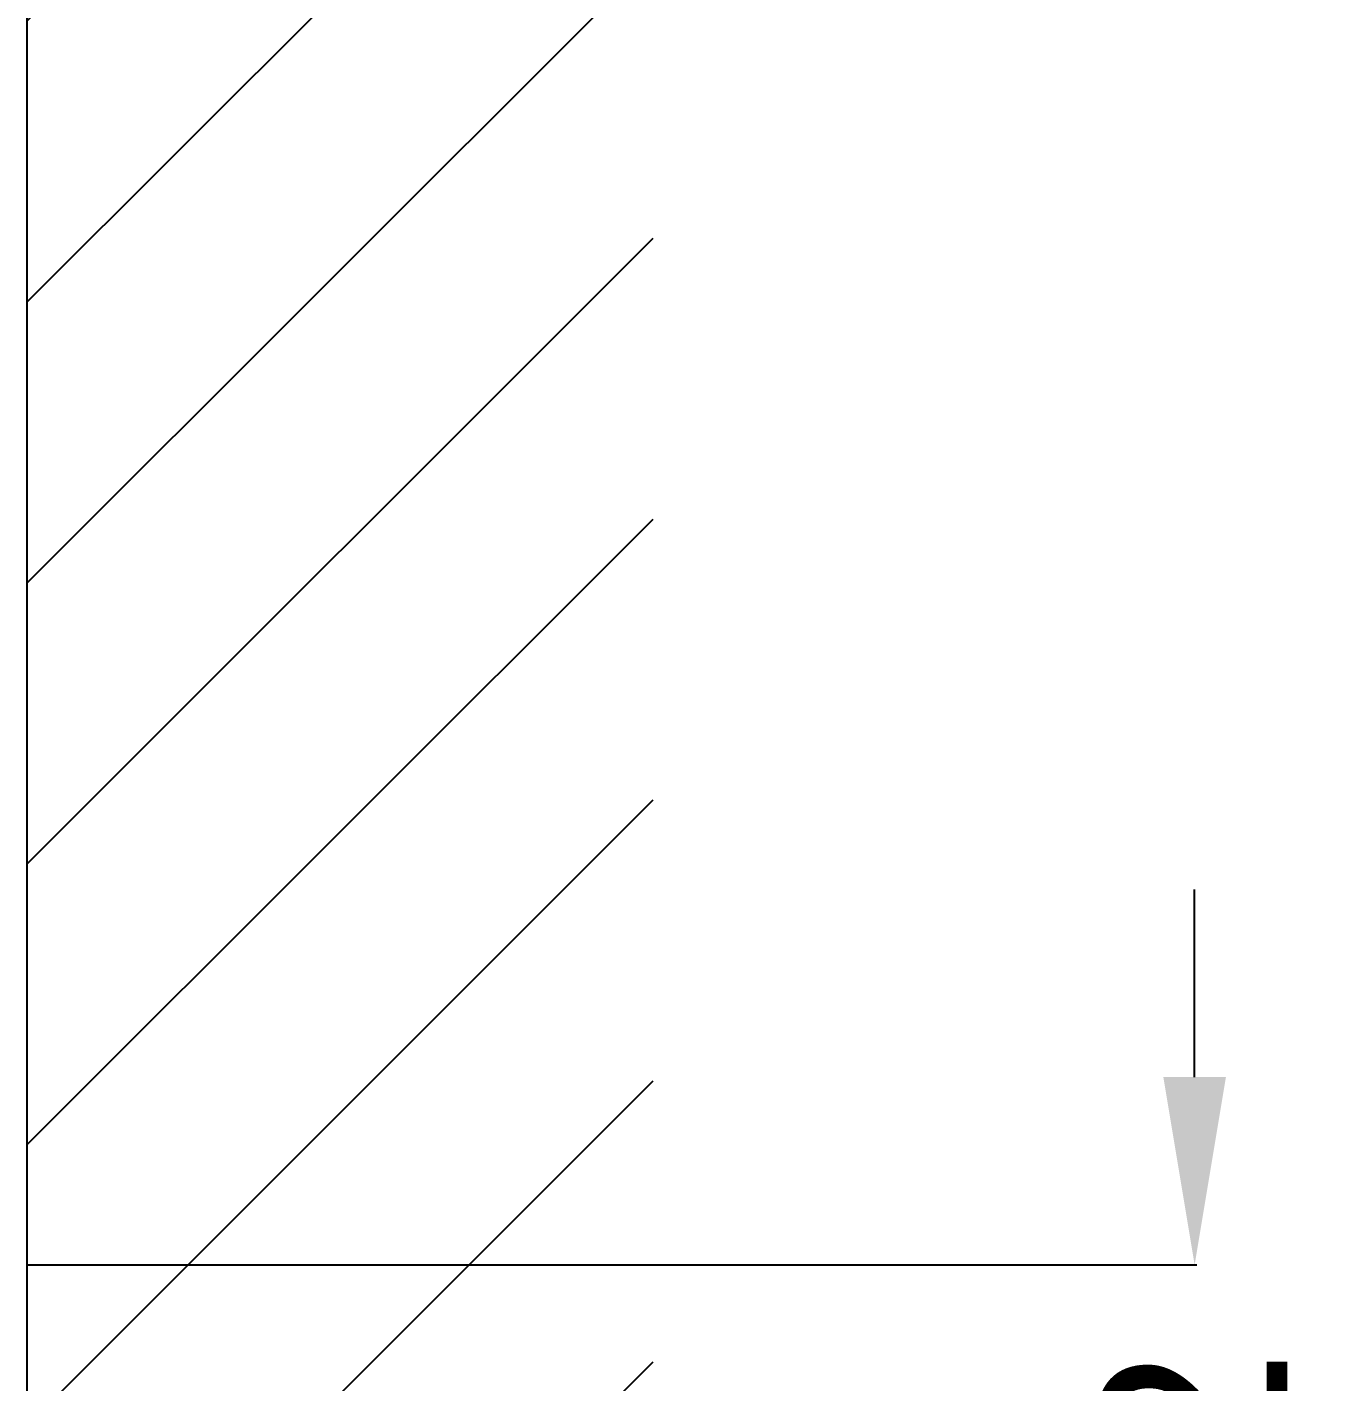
# Model space of a CAD drawing. Header units: millimetres. Extents: x 15137 to 17513, y -10160 to -6800.
# Drawn here: x 17098.1 to 17201.2, y -8451.3 to -8343 of the extents above; entities that cross this region are included whole.
import ezdxf

# ---------------------------------------------------------------- set-up
doc = ezdxf.new("R2010")
doc.units = ezdxf.units.MM
doc.layers.add('hatch', color=2, linetype='Continuous')
doc.styles.add('ARIAL', font='arial.ttf')
doc.dimstyles.get("Standard").update_dxf_attribs({"dimtxt": 15, "dimasz": 15, "dimexe": 0.18, "dimexo": 0.0625, "dimgap": 4, "dimtad": 0, "dimdec": 1, "dimdsep": 46, "dimtxsty": 'ARIAL', "dimcen": 0, "dimclrd": 5, "dimclre": 5, "dimclrt": 5, "dimadec": 0, "dimazin": 0, "dimtfac": 1, "dimtdec": 1, "dimtofl": 0, "dimtmove": 0, "dimatfit": 3, "dimfxl": 1, "dimtolj": 1, "dimtzin": 0, "dimarcsym": 0})

# ---------------------------------------------------------------- blocks, each defined once
blk = doc.blocks.new('*D81')
at = {"color": 5, "lineweight": -2, "transparency": 16777216}
for p, q in [((17191.39, -8426.89), (17191.39, -8411.89)), ((17098.17, -8441.89), (17191.57, -8441.89)), ((17098.17, -8496.08), (17191.57, -8496.08)), ((17191.39, -8511.08), (17191.39, -8526.08))]:
    blk.add_line(p, q, dxfattribs=at)
at = {"color": 5, "transparency": 16777216}
for points in [[(17188.89, -8426.89), (17193.89, -8426.89), (17191.39, -8441.89)], [(17188.89, -8511.08), (17193.89, -8511.08), (17191.39, -8496.08)]]:
    blk.add_solid(points, dxfattribs=at)
at = {"layer": 'Defpoints', "color": 0, "transparency": 16777216}
for p in [(17098.11, -8441.89), (17191.39, -8441.89), (17098.11, -8496.08)]:
    blk.add_point(p, dxfattribs=at)
at = {"color": 5, "transparency": 16777216, "insert": (17191.39, -8468.98), "char_height": 15, "attachment_point": 5, "rotation": 90, "style": 'ARIAL'}
blk.add_mtext('\\A1;54.2', dxfattribs=at)

msp = doc.modelspace()

# ---------------------------------------------------------------- hatches: boundary and pattern name
at = {"layer": 'hatch'}
h = msp.add_hatch(dxfattribs=at)
h.set_pattern_fill('ANSI31', color=256, scale=5)
h.set_pattern_definition([(45, (1961.38, -4149.247), (-11.22532, 11.22532), [])])
h.paths.add_polyline_path([(17098.14, -9683.13), (17148.14, -9683.13), (17148.14, -7612.56), (17098.14, -7612.56)])

# ---------------------------------------------------------------- linework, layer by layer
msp.add_line((17098.14, -9683.13), (17098.14, -7541.15))

# ---------------------------------------------------------------- dimensions: what is measured, and where the dimension line sits
dim = msp.add_linear_dim(base=(17191.39, -8441.89), p1=(17098.11, -8496.08), p2=(17098.11, -8441.89), angle=90, text='54.2', dimstyle='Standard', override={"dimtol": 1, "dimtp": 2, "dimtm": 2, "dimtfillclr": 7})
dim.commit()
dim.dimension.update_dxf_attribs({"geometry": '*D81', "text_midpoint": (17191.39, -8468.98)})

doc.saveas('drawing.dxf')
